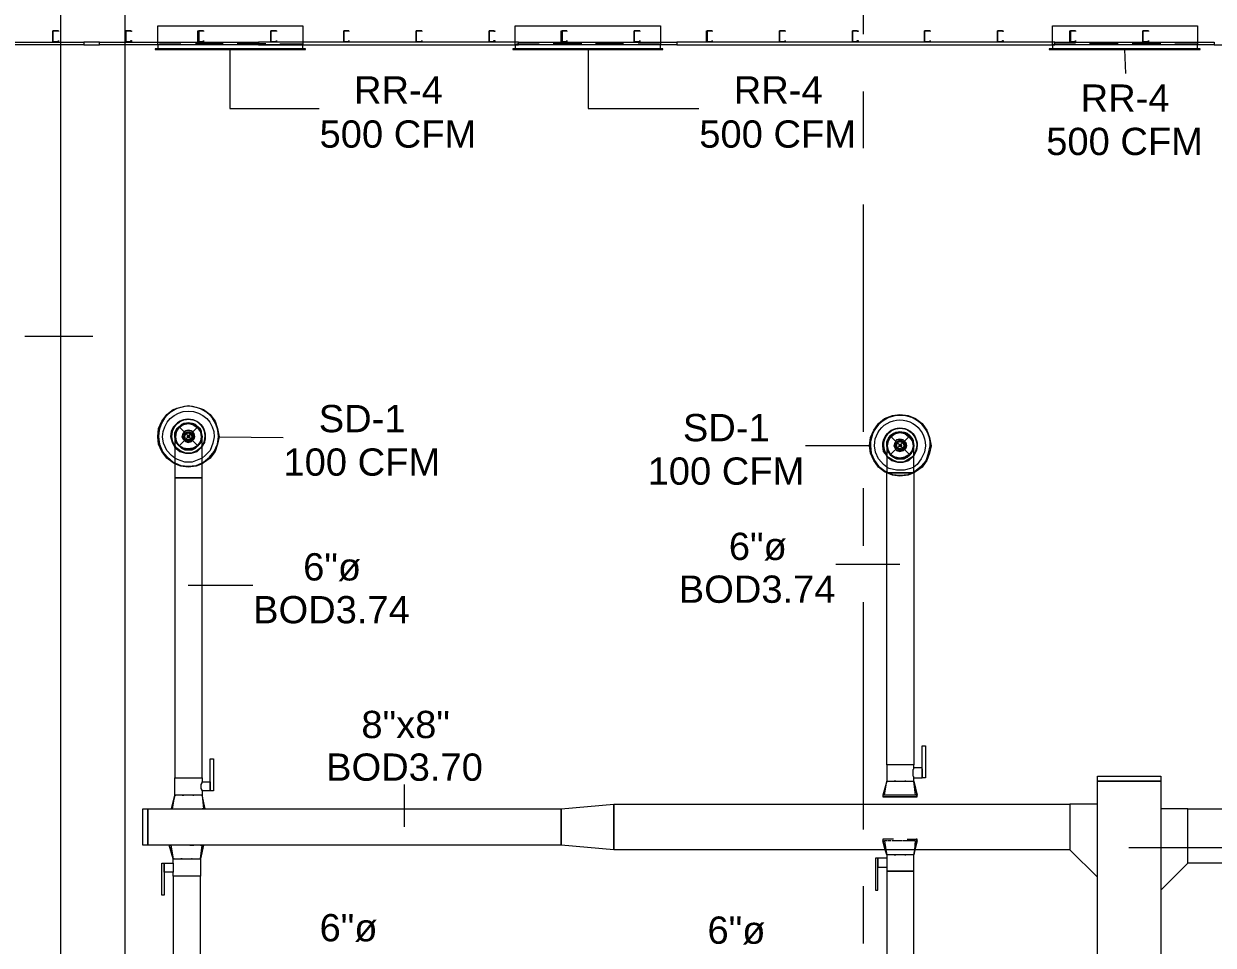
# Model space of a CAD drawing. Header units: metres. Extents: x 39 to 278, y -7 to 151.
# Drawn here: x 81.36 to 88.01, y 18.33 to 23.48 of the extents above; entities that cross this region are included whole.
import ezdxf

# ---------------------------------------------------------------- set-up
doc = ezdxf.new("R2010")
doc.units = ezdxf.units.M
doc.layers.add('HVAC - Ductos', color=5, linetype='Continuous', lineweight=50)
doc.layers.add('PDF_Geometry', color=7, linetype='Continuous', true_color=0xaaaaaa)
doc.layers.add('PDF_Solid Fills', color=7, linetype='Continuous', true_color=0xffffff)
doc.layers.add('PDF_Text', color=7, linetype='Continuous')
doc.styles.add('PDF Helvetica', font='')
doc.styles.get('PDF Helvetica').set_extended_font_data('Helvetica')

msp = doc.modelspace()

# ---------------------------------------------------------------- hatches: boundary and pattern name
at = {"layer": 'PDF_Solid Fills', "lineweight": 0, "transparency": 33554559}
h = msp.add_hatch(color=256, dxfattribs=at)
h.paths.add_polyline_path([(85.1779, 23.3786), (85.1825, 23.4382), (85.1779, 23.4382)])
h.paths.add_polyline_path([(85.2099, 23.3786), (85.1825, 23.3786), (85.2099, 23.374)])

# ---------------------------------------------------------------- linework, layer by layer
at = {"layer": 'HVAC - Ductos', "lineweight": 0}
for points in [[(81.9282, 23.7223), (81.9282, 17.6036), (81.5708, 17.6036), (81.5708, 23.7223)], [(87.0937, 23.3373), (87.0937, 23.3328), (87.9371, 23.3328), (87.9371, 23.3373)], [(86.1862, 19.336), (86.1862, 20.9677), (86.1725, 20.9723), (86.1404, 20.9998), (86.1129, 21.0365), (86.0945, 21.0778), (86.0899, 21.119), (86.0945, 21.1648), (86.1129, 21.2061), (86.1404, 21.2427), (86.1725, 21.2702), (86.2183, 21.2886), (86.2596, 21.2932), (86.3054, 21.2886), (86.3466, 21.2702), (86.3833, 21.2427), (86.4108, 21.2061), (86.4246, 21.1648), (86.4337, 21.119), (86.4246, 21.0778), (86.4108, 21.0365), (86.3833, 20.9998), (86.3466, 20.9723), (86.3375, 20.9677), (86.3375, 19.336), (86.3329, 19.336), (86.3283, 19.336), (86.3145, 19.336), (86.3008, 19.336), (86.2825, 19.336), (86.2596, 19.336), (86.2412, 19.336), (86.2229, 19.336), (86.2045, 19.336), (86.1953, 19.336)], [(82.3545, 21.1511), (82.3453, 21.1328), (82.3362, 21.119), (82.3178, 21.1052), (82.2995, 21.1007), (82.2812, 21.0961), (82.2628, 21.1007), (82.2445, 21.1052), (82.2308, 21.119), (82.217, 21.1328), (82.2124, 21.1511), (82.2078, 21.1694), (82.2124, 21.1878), (82.217, 21.2061), (82.2308, 21.2244), (82.2445, 21.2336), (82.2628, 21.2427), (82.2812, 21.2427), (82.2995, 21.2427), (82.3178, 21.2336), (82.3362, 21.2244), (82.3453, 21.2061), (82.3545, 21.1878), (82.3545, 21.1694)], [(82.3499, 21.1419), (82.3316, 21.119), (82.3087, 21.1052), (82.2812, 21.1007), (82.2537, 21.1052), (82.2308, 21.119), (82.217, 21.1419), (82.2124, 21.1694), (82.217, 21.197), (82.2308, 21.2198), (82.2537, 21.2382), (82.2812, 21.2427), (82.3087, 21.2382), (82.3316, 21.2198), (82.3499, 21.197), (82.3545, 21.1694)], [(82.2537, 21.1878), (82.2491, 21.1694), (82.2537, 21.1878), (82.2674, 21.2015), (82.2812, 21.2061), (82.2995, 21.2015), (82.3132, 21.1878), (82.3178, 21.1694), (82.3132, 21.1878), (82.2995, 21.2015), (82.2812, 21.2061), (82.2674, 21.2015)], [(82.185, 21.1694), (82.1941, 21.1373), (82.2078, 21.1144), (82.1941, 21.1373)], [(82.2078, 21.1924), (82.2078, 21.1878)], [(82.2078, 21.1878), (82.2078, 21.1694), (82.2078, 21.1648), (82.2078, 21.1694)], [(82.3132, 21.1557), (82.3178, 21.1694), (82.3132, 21.1557), (82.2995, 21.1419), (82.2812, 21.1373), (82.2674, 21.1419), (82.2537, 21.1557), (82.2491, 21.1694), (82.2537, 21.1557), (82.2674, 21.1419), (82.2812, 21.1373), (82.2995, 21.1419)], [(82.2628, 21.1878), (82.2582, 21.1694), (82.2628, 21.1878), (82.2766, 21.197), (82.2904, 21.197), (82.3041, 21.1878), (82.3087, 21.1694), (82.3041, 21.1878), (82.2904, 21.1924), (82.2766, 21.1924)], [(82.3041, 21.1557), (82.3087, 21.1694), (82.3041, 21.1557), (82.2904, 21.1465), (82.2766, 21.1465), (82.2628, 21.1557), (82.2582, 21.1694), (82.2628, 21.1557), (82.2766, 21.1465), (82.2904, 21.1465)], [(82.295, 21.1557), (82.2812, 21.1511), (82.2674, 21.1557), (82.2628, 21.1694), (82.2674, 21.1832), (82.2812, 21.1924), (82.295, 21.1832), (82.3041, 21.1694)], [(82.2812, 21.174), (82.2766, 21.1694), (82.2812, 21.1786), (82.2858, 21.1786), (82.2904, 21.1694), (82.2858, 21.174)], [(82.2858, 21.1648), (82.2904, 21.1694), (82.2858, 21.1648), (82.2812, 21.1648), (82.2766, 21.1694), (82.2812, 21.1648)], [(86.1862, 21.119), (86.1862, 21.1419), (86.1953, 21.1602), (86.2045, 21.174), (86.2229, 21.1878), (86.2412, 21.1924), (86.2596, 21.197), (86.2825, 21.1924), (86.3008, 21.1878), (86.3145, 21.174), (86.3283, 21.1602), (86.3329, 21.1419), (86.3375, 21.119), (86.3375, 21.1144), (86.3375, 21.119), (86.3329, 21.1419), (86.3283, 21.1602), (86.3145, 21.174), (86.3008, 21.1878), (86.2825, 21.1924), (86.2596, 21.197), (86.2412, 21.1924), (86.2229, 21.1878), (86.2045, 21.174), (86.1953, 21.1602), (86.1862, 21.1419), (86.1862, 21.119), (86.1862, 21.1144)], [(86.3329, 21.1007), (86.3237, 21.0824), (86.3145, 21.0686), (86.2962, 21.0594), (86.2779, 21.0502), (86.2596, 21.0457), (86.2412, 21.0502), (86.2229, 21.0594), (86.2091, 21.0686), (86.1953, 21.0824), (86.1908, 21.1007), (86.1862, 21.119), (86.1908, 21.1419), (86.1953, 21.1557), (86.2091, 21.174), (86.2229, 21.1832), (86.2412, 21.1924), (86.2596, 21.1924), (86.2779, 21.1924), (86.2962, 21.1832), (86.3145, 21.174), (86.3237, 21.1557), (86.3329, 21.1419), (86.3329, 21.119)], [(86.3283, 21.0915), (86.31, 21.0686), (86.2871, 21.0548), (86.2596, 21.0502), (86.2321, 21.0548), (86.2091, 21.0686), (86.1953, 21.0915), (86.1908, 21.119), (86.1953, 21.1465), (86.2091, 21.1694), (86.2321, 21.1878), (86.2596, 21.1924), (86.2871, 21.1878), (86.31, 21.1694), (86.3283, 21.1465), (86.3329, 21.119)], [(86.2321, 21.1373), (86.2275, 21.119), (86.2321, 21.1373), (86.2412, 21.1511), (86.2596, 21.1557), (86.2779, 21.1511), (86.2916, 21.1373), (86.2962, 21.119), (86.2916, 21.1373), (86.2779, 21.1511), (86.2596, 21.1557), (86.2412, 21.1511)], [(86.2412, 21.1373), (86.2366, 21.119), (86.2412, 21.1373), (86.2504, 21.1465), (86.2687, 21.1465), (86.2825, 21.1373), (86.2871, 21.119), (86.2825, 21.1373), (86.2687, 21.1465), (86.255, 21.1465)], [(86.2733, 21.1052), (86.2596, 21.1007), (86.2458, 21.1052), (86.2412, 21.119), (86.2458, 21.1373), (86.2596, 21.1419), (86.2733, 21.1373), (86.2825, 21.119)], [(82.2124, 21.1098), (82.2354, 21.0915), (82.2674, 21.0778), (82.2995, 21.0778), (82.3316, 21.0915), (82.3545, 21.1098), (82.3591, 21.119), (82.3545, 21.1098), (82.3316, 21.0915), (82.2995, 21.0778), (82.2674, 21.0778), (82.2354, 21.0915), (82.2124, 21.1098), (82.2078, 21.119)], [(82.3545, 21.1098), (82.3316, 21.0869), (82.2995, 21.0778), (82.2674, 21.0778), (82.2354, 21.0869), (82.2078, 21.1098), (82.2078, 21.1144), (82.2078, 21.1098), (82.2354, 21.0869), (82.2674, 21.0778), (82.2995, 21.0778), (82.3316, 21.0869), (82.3545, 21.1098), (82.3591, 21.1144)], [(86.1633, 21.119), (86.1679, 21.0869), (86.1862, 21.064), (86.1679, 21.0869)], [(86.2916, 21.1052), (86.2962, 21.119), (86.2916, 21.1052), (86.2779, 21.0915), (86.2596, 21.0869), (86.2412, 21.0915), (86.2321, 21.1052), (86.2275, 21.119), (86.2321, 21.1052), (86.2412, 21.0915), (86.2596, 21.0869), (86.2779, 21.0915)], [(86.2825, 21.1052), (86.2871, 21.119), (86.2825, 21.1052), (86.2687, 21.0961), (86.2504, 21.0961), (86.2412, 21.1052), (86.2366, 21.119), (86.2412, 21.1052), (86.255, 21.0961), (86.2687, 21.0961)], [(86.2641, 21.1236), (86.2596, 21.1236), (86.255, 21.119), (86.2596, 21.1282), (86.2641, 21.1282), (86.2687, 21.119), (86.2641, 21.1144), (86.2596, 21.1144), (86.255, 21.119), (86.2596, 21.1144), (86.2641, 21.1144), (86.2641, 21.119)], [(86.3375, 21.0686), (86.3329, 21.0594), (86.3054, 21.0411), (86.2779, 21.0274), (86.2458, 21.0274), (86.2137, 21.0411), (86.1862, 21.0594), (86.2137, 21.0365), (86.2458, 21.0274), (86.2779, 21.0274), (86.31, 21.0365), (86.3329, 21.0594), (86.3375, 21.064), (86.3329, 21.0594)], [(86.1862, 21.0594), (86.2137, 21.0411), (86.2458, 21.0274), (86.2779, 21.0274), (86.3054, 21.0411), (86.3329, 21.0594), (86.31, 21.0365), (86.2779, 21.0274), (86.2458, 21.0274), (86.2137, 21.0365), (86.1862, 21.0594), (86.1862, 21.064), (86.1862, 21.0594), (86.1862, 21.0686)], [(82.4232, 19.1894), (82.405, 19.1894), (82.405, 19.3682), (82.4232, 19.3682)], [(86.2366, 19.2444), (86.2321, 19.2444), (86.2275, 19.2444), (86.2321, 19.2444)], [(86.2916, 19.2444), (86.2871, 19.2444)], [(87.7171, 19.2444), (87.3641, 19.2444), (87.3641, 19.2719), (87.7171, 19.2719)], [(87.7171, 19.2444), (87.7171, 17.8098), (87.3641, 17.8098), (87.3641, 19.2444)], [(82.2582, 19.1665), (82.2537, 19.1665), (82.2491, 19.1665), (82.2537, 19.1665)], [(82.3132, 19.1665), (82.3087, 19.1665)], [(86.3558, 19.1573), (86.3512, 19.1573), (86.3466, 19.1573), (86.3329, 19.1573), (86.3145, 19.1573), (86.2962, 19.1573), (86.2733, 19.1573), (86.2504, 19.1573), (86.2275, 19.1573), (86.2045, 19.1573), (86.1908, 19.1573), (86.1771, 19.1573), (86.1679, 19.1573), (86.1633, 19.1573), (86.1679, 19.1573), (86.1771, 19.1573), (86.1908, 19.1573), (86.2045, 19.1573), (86.2275, 19.1573), (86.2504, 19.1573), (86.2733, 19.1573), (86.2962, 19.1573), (86.3145, 19.1573), (86.3329, 19.1573), (86.3466, 19.1573), (86.3512, 19.1573)], [(82.0291, 18.8869), (82.0291, 19.0886), (82.0566, 19.0886), (82.0566, 18.8869)], [(84.3666, 18.8869), (82.0566, 18.8869), (82.0566, 19.0886), (84.3666, 19.0886)], [(84.66, 18.8594), (84.3666, 18.8869), (84.3666, 19.0886), (84.66, 19.116)], [(87.2083, 19.116), (87.2083, 18.8594), (84.66, 18.8594), (84.66, 19.116), (87.2083, 19.116), (87.2083, 18.8594), (87.3641, 18.7082), (87.3641, 19.116)], [(87.8683, 18.786), (87.8683, 19.0886), (87.7171, 19.0886), (87.7171, 18.6348)], [(88.7346, 18.786), (87.8683, 18.786), (87.8683, 19.0886), (88.7346, 19.0886)], [(82.1804, 18.8869), (82.1758, 18.8869)], [(82.3682, 18.8869), (82.3499, 18.809), (82.3682, 18.8869), (82.3637, 18.8869)], [(86.3421, 18.8594), (86.3558, 18.9098)], [(86.2275, 18.8319), (86.2321, 18.8319), (86.2366, 18.8319), (86.2321, 18.8319)], [(86.2871, 18.8319), (86.2916, 18.8319)], [(86.3375, 18.8319), (86.3421, 18.8594)], [(82.2399, 18.809), (82.2445, 18.809), (82.2491, 18.809), (82.2445, 18.809)], [(82.2995, 18.809), (82.3041, 18.809)], [(86.3375, 18.7402), (86.3329, 18.7402), (86.3283, 18.7402), (86.3145, 18.7402), (86.3008, 18.7402), (86.2825, 18.7402), (86.2596, 18.7402), (86.2412, 18.7402), (86.2229, 18.7402), (86.2045, 18.7402), (86.1953, 18.7402), (86.1862, 18.7402), (86.1862, 17.9427), (86.1953, 17.9427), (86.2045, 17.9427), (86.2229, 17.9427), (86.2412, 17.9427), (86.2596, 17.9427), (86.2825, 17.9427), (86.3008, 17.9427), (86.3145, 17.9427), (86.3283, 17.9427), (86.3329, 17.9427), (86.3375, 17.9427)]]:
    msp.add_lwpolyline(points, close=True, dxfattribs=at)
for points in [[(82.9366, 23.3373), (82.9228, 23.3373), (82.9228, 23.3603), (82.1116, 23.3603), (82.1116, 23.4657), (82.9228, 23.4657), (82.9228, 23.3603), (82.1116, 23.3603), (82.1116, 23.3373), (82.0978, 23.3373), (82.0978, 23.3328), (82.9366, 23.3328), (82.9366, 23.3373), (82.0978, 23.3373)], [(84.935, 23.3373), (84.9212, 23.3373), (84.9212, 23.3603), (84.11, 23.3603), (84.11, 23.4657), (84.9212, 23.4657), (84.9212, 23.3603), (84.11, 23.3603), (84.11, 23.3373), (84.0962, 23.3373), (84.0962, 23.3328), (84.935, 23.3328), (84.935, 23.3373), (84.0962, 23.3373)], [(87.9371, 23.3373), (87.9233, 23.3373), (87.9233, 23.3603), (87.1121, 23.3603), (87.1121, 23.4657), (87.9233, 23.4657), (87.9233, 23.3603), (87.1121, 23.3603), (87.1121, 23.3373), (87.0983, 23.3373)], [(82.2399, 23.3603), (82.1208, 23.3603), (82.1208, 23.3649), (82.2399, 23.3649)], [(82.1208, 23.3328), (82.9137, 23.3328)], [(82.4782, 23.3649), (82.3224, 23.3649)], [(82.4782, 23.3603), (82.3224, 23.3603)], [(82.5149, 23.3328), (82.5149, 23.0028), (83.0145, 23.0028)], [(82.7166, 23.3649), (82.5562, 23.3649)], [(82.7166, 23.3603), (82.5562, 23.3603)], [(82.7945, 23.3649), (82.9183, 23.3649), (82.9183, 23.3603), (82.7945, 23.3603)], [(84.2429, 23.3603), (84.1191, 23.3603), (84.1191, 23.3649), (84.2429, 23.3649)], [(84.1191, 23.3328), (84.912, 23.3328)], [(84.4812, 23.3649), (84.3208, 23.3649)], [(84.4812, 23.3603), (84.3208, 23.3603)], [(84.5179, 23.3328), (84.5179, 23.0028), (85.1366, 23.0028)], [(84.7149, 23.3649), (84.5591, 23.3649)], [(84.7149, 23.3603), (84.5591, 23.3603)], [(84.7975, 23.3649), (84.9166, 23.3649), (84.9166, 23.3603), (84.7975, 23.3603)], [(87.2404, 23.3603), (87.1212, 23.3603), (87.1212, 23.3649), (87.2404, 23.3649)], [(87.1212, 23.3328), (87.9141, 23.3328)], [(87.4787, 23.3649), (87.3183, 23.3649)], [(87.4787, 23.3603), (87.3183, 23.3603)], [(87.5154, 23.3328), (87.52, 23.1999)], [(87.7171, 23.3649), (87.5567, 23.3649)], [(87.7171, 23.3603), (87.5567, 23.3603)], [(87.795, 23.3649), (87.9187, 23.3649), (87.9187, 23.3603), (87.795, 23.3603)], [(81.7495, 21.7286), (81.3691, 21.7286)], [(82.2078, 21.0182), (82.1987, 21.0228), (82.162, 21.0502), (82.1345, 21.0869), (82.1162, 21.1282), (82.1116, 21.1694), (82.1162, 21.2152), (82.1345, 21.2565), (82.162, 21.2932), (82.1987, 21.3207), (82.2399, 21.3344), (82.2812, 21.3436), (82.327, 21.3344), (82.3682, 21.3207), (82.405, 21.2932), (82.4324, 21.2565), (82.4462, 21.2152), (82.4554, 21.1694), (82.4462, 21.1282), (82.4324, 21.0869), (82.405, 21.0502), (82.3682, 21.0228), (82.3591, 21.0182)], [(82.3774, 19.0886), (82.3591, 19.1665), (82.3545, 19.1665), (82.3499, 19.1665), (82.3362, 19.1665), (82.3224, 19.1665), (82.3041, 19.1665), (82.2812, 19.1665), (82.2628, 19.1665), (82.2445, 19.1665), (82.2308, 19.1665), (82.217, 19.1665), (82.2124, 19.1665), (82.2078, 19.1665), (82.2078, 19.2628), (82.217, 19.2628), (82.2308, 19.2628), (82.2445, 19.2628), (82.2628, 19.2628), (82.2812, 19.2628), (82.3041, 19.2628), (82.3224, 19.2628), (82.3362, 19.2628), (82.3499, 19.2628), (82.3545, 19.2628), (82.3591, 19.2628), (82.3591, 20.9402), (82.3591, 20.9952), (82.3591, 21.0457), (82.3591, 21.0915), (82.3591, 21.1282), (82.3591, 21.1557), (82.3591, 21.1694), (82.3591, 21.1648), (82.3591, 21.1694), (82.3545, 21.1924), (82.3499, 21.2107), (82.3362, 21.2244), (82.3224, 21.2382), (82.3041, 21.2427), (82.2812, 21.2473), (82.2628, 21.2427), (82.2445, 21.2382), (82.2354, 21.229), (82.2308, 21.2244), (82.217, 21.2107), (82.2078, 21.1924), (82.217, 21.2107), (82.2308, 21.2244), (82.2354, 21.229), (82.2445, 21.2382), (82.2628, 21.2427), (82.2812, 21.2473), (82.3041, 21.2427), (82.3224, 21.2382), (82.3362, 21.2244), (82.3499, 21.2107), (82.3545, 21.1924), (82.3591, 21.1694)], [(82.217, 21.2015), (82.2308, 21.2244), (82.2537, 21.2382)], [(82.2354, 21.229), (82.2354, 21.229)], [(82.2354, 21.229), (82.2354, 21.229)], [(82.2491, 21.2382), (82.2537, 21.2427), (82.2582, 21.2427)], [(82.2582, 21.2382), (82.2812, 21.2427), (82.3087, 21.2382)], [(82.3087, 21.2427), (82.3132, 21.2427), (82.3132, 21.2382)], [(82.3132, 21.2382), (82.3362, 21.2244), (82.3499, 21.2015)], [(82.2124, 21.1373), (82.2124, 21.1419), (82.2124, 21.1465), (82.2078, 21.1694), (82.2124, 21.197)], [(82.2078, 21.1694), (82.2078, 21.1648), (82.2078, 21.1465), (82.2078, 21.1144), (82.2078, 21.0778), (82.2078, 21.0274), (82.2078, 20.9769), (82.2078, 20.9402), (82.217, 20.9402), (82.2308, 20.9402), (82.2445, 20.9402), (82.2628, 20.9402), (82.2812, 20.9402), (82.3041, 20.9402), (82.3224, 20.9402), (82.3362, 20.9402), (82.3499, 20.9402), (82.3545, 20.9402), (82.3591, 20.9402), (82.3545, 20.9402), (82.3499, 20.9402), (82.3362, 20.9402), (82.3224, 20.9402), (82.3041, 20.9402), (82.2812, 20.9402), (82.2628, 20.9402), (82.2445, 20.9402), (82.2308, 20.9402), (82.217, 20.9402), (82.2078, 20.9402), (82.2078, 19.2628), (82.217, 19.2628), (82.2308, 19.2628), (82.2445, 19.2628), (82.2628, 19.2628), (82.2812, 19.2628), (82.3041, 19.2628), (82.3224, 19.2628), (82.3362, 19.2628), (82.3499, 19.2628), (82.3545, 19.2628), (82.3591, 19.2628), (82.3591, 19.2398), (82.405, 19.2398), (82.405, 19.2352), (82.405, 19.2306), (82.405, 19.226), (82.405, 19.2215), (82.405, 19.2123), (82.405, 19.2078), (82.405, 19.2032), (82.405, 19.194), (82.405, 19.1894), (82.3591, 19.1894), (82.3591, 19.1665), (82.3682, 19.0886), (82.3591, 19.0886)], [(82.2078, 21.1648), (82.2078, 21.1511), (82.217, 21.1328), (82.2308, 21.119), (82.2445, 21.1052), (82.2628, 21.0961), (82.2812, 21.0961), (82.3041, 21.0961), (82.3224, 21.1052), (82.3362, 21.119), (82.3499, 21.1328), (82.3545, 21.1511), (82.3591, 21.1648)], [(82.2124, 21.197), (82.2124, 21.2015)], [(82.2537, 21.1052), (82.2308, 21.119), (82.217, 21.1419)], [(82.3499, 21.1419), (82.3362, 21.119), (82.3132, 21.1052)], [(82.3499, 21.2015), (82.3545, 21.2015), (82.3545, 21.197)], [(82.3499, 21.197), (82.3545, 21.1694), (82.3499, 21.1465)], [(82.3545, 21.1465), (82.3545, 21.1419), (82.3499, 21.1373)], [(82.4554, 21.1694), (82.8128, 21.1648)], [(86.1908, 21.0869), (86.1908, 21.0915), (86.1908, 21.0961), (86.1862, 21.119), (86.1908, 21.1465)], [(86.1908, 21.1465), (86.1908, 21.1511)], [(86.1953, 21.1511), (86.2091, 21.174), (86.2275, 21.1878)], [(86.2275, 21.1878), (86.2321, 21.1924), (86.2366, 21.1924)], [(86.2366, 21.1878), (86.2596, 21.1924), (86.2871, 21.1878)], [(86.2871, 21.1924), (86.2916, 21.1924), (86.2916, 21.1878)], [(86.2916, 21.1878), (86.3145, 21.174), (86.3283, 21.1511)], [(86.3283, 21.1511), (86.3329, 21.1511), (86.3329, 21.1465)], [(86.3283, 21.1465), (86.3329, 21.119), (86.3283, 21.0961)], [(82.3132, 21.1007), (82.3087, 21.1007), (82.2812, 21.0961), (82.2582, 21.1007), (82.2537, 21.1007), (82.2491, 21.1007)], [(82.3132, 21.1007), (82.3132, 21.1007)], [(86.0899, 21.119), (85.7325, 21.119)], [(86.1862, 21.119), (86.1862, 21.1144), (86.1862, 21.0961), (86.1862, 21.0686), (86.1862, 21.032), (86.1862, 20.9861), (86.1862, 20.9677), (86.1953, 20.9677), (86.2045, 20.9677), (86.2229, 20.9677), (86.2412, 20.9677), (86.2596, 20.9677), (86.2825, 20.9677), (86.3008, 20.9677), (86.3145, 20.9677), (86.3283, 20.9677), (86.3329, 20.9677), (86.3375, 20.9677), (86.3375, 21.0136), (86.3375, 21.0502), (86.3375, 21.0869), (86.3375, 21.1098), (86.3375, 21.119)], [(86.1862, 21.1144), (86.1862, 21.1007), (86.1953, 21.0824), (86.2045, 21.0686), (86.2229, 21.0548), (86.2412, 21.0457), (86.2596, 21.0457), (86.2825, 21.0457), (86.3008, 21.0548), (86.3145, 21.0686), (86.3283, 21.0824), (86.3329, 21.1007), (86.3375, 21.1144)], [(86.2275, 21.0548), (86.2091, 21.0686), (86.1953, 21.0915)], [(86.3283, 21.0915), (86.3145, 21.0686), (86.2916, 21.0548)], [(86.3329, 21.0961), (86.3329, 21.0915), (86.3283, 21.0869)], [(86.3375, 21.119), (86.3375, 21.119)], [(82.3591, 21.0502), (82.3408, 21.0411), (82.3041, 21.0274), (82.2628, 21.0274), (82.2216, 21.0411), (82.2078, 21.0502)], [(82.2078, 21.0228), (82.2399, 21.009), (82.2812, 21.0044), (82.327, 21.009), (82.3591, 21.0228)], [(82.3591, 21.0182), (82.327, 21.0044), (82.2812, 20.9998), (82.2399, 21.0044), (82.2078, 21.0182)], [(86.2916, 21.0502), (86.2871, 21.0502), (86.2596, 21.0457), (86.2366, 21.0502), (86.2321, 21.0502), (86.2275, 21.0502)], [(86.2916, 21.0502), (86.2916, 21.0502)], [(86.3375, 20.9998), (86.3191, 20.9907), (86.2825, 20.9815), (86.2412, 20.9815), (86.1999, 20.9907), (86.1862, 20.9998)], [(86.1862, 20.9723), (86.2183, 20.9586), (86.2596, 20.954), (86.3054, 20.9586), (86.3375, 20.9723)], [(86.3375, 20.9677), (86.3054, 20.954), (86.2596, 20.9494), (86.2183, 20.954), (86.1862, 20.9677)], [(86.3375, 20.9677), (86.3329, 20.9677), (86.3283, 20.9677), (86.3145, 20.9677), (86.3008, 20.9677), (86.2825, 20.9677), (86.2596, 20.9677), (86.2412, 20.9677), (86.2229, 20.9677), (86.2045, 20.9677), (86.1953, 20.9677), (86.1862, 20.9677)], [(86.2596, 20.4544), (85.9021, 20.4544)], [(82.2812, 20.3398), (82.6432, 20.3398)], [(86.1862, 19.2444), (86.1908, 19.2444), (86.1953, 19.2444), (86.2045, 19.2444), (86.2229, 19.2444), (86.2412, 19.2444), (86.2596, 19.2444), (86.2825, 19.2444), (86.3008, 19.2444), (86.3145, 19.2444), (86.3283, 19.2444), (86.3329, 19.2444), (86.3375, 19.2444), (86.3375, 19.2628), (86.3833, 19.2628), (86.3833, 19.4415), (86.4016, 19.4415), (86.4016, 19.2628), (86.3833, 19.2628)], [(86.3833, 19.3177), (86.3375, 19.3177), (86.3375, 19.336), (86.3329, 19.336), (86.3283, 19.336), (86.3145, 19.336), (86.3008, 19.336), (86.2825, 19.336), (86.2596, 19.336), (86.2412, 19.336), (86.2229, 19.336), (86.2045, 19.336), (86.1953, 19.336), (86.1862, 19.336), (86.1862, 19.2444), (86.1908, 19.2444), (86.1862, 19.2444), (86.1633, 19.1665)], [(86.3375, 19.2628), (86.3375, 19.2673), (86.3329, 19.2719), (86.3329, 19.2765), (86.3329, 19.2856), (86.3329, 19.2948), (86.3329, 19.304), (86.3329, 19.3086), (86.3375, 19.3132), (86.3375, 19.3177)], [(86.3833, 19.3132), (86.3833, 19.3086), (86.3833, 19.304), (86.3833, 19.2948), (86.3833, 19.2902), (86.3833, 19.2856), (86.3833, 19.2765), (86.3833, 19.2719), (86.3833, 19.2673)], [(82.3591, 19.1894), (82.3591, 19.194), (82.3545, 19.2032), (82.3545, 19.2078), (82.3545, 19.2169), (82.3545, 19.226), (82.3591, 19.2352), (82.3591, 19.2398)], [(83.4912, 18.9878), (83.4912, 19.226)], [(86.1725, 19.1665), (86.1862, 19.2444), (86.1633, 19.1665), (86.1633, 19.1573)], [(86.3558, 19.1665), (86.3375, 19.2444), (86.3558, 19.1665)], [(86.3466, 19.1665), (86.3375, 19.2444)], [(82.1895, 19.0886), (82.2078, 19.1665), (82.1895, 19.0886)], [(82.1941, 19.0886), (82.2078, 19.1665), (82.2124, 19.1665), (82.2078, 19.1665)], [(82.3728, 19.0886), (82.3774, 19.0886), (82.3591, 19.1665)], [(86.3558, 19.1573), (86.3558, 19.1665), (86.3512, 19.1665), (86.3558, 19.1665), (86.3512, 19.1665), (86.3466, 19.1665), (86.3329, 19.1665), (86.3145, 19.1665), (86.2962, 19.1665), (86.2733, 19.1665), (86.2504, 19.1665), (86.2275, 19.1665), (86.2045, 19.1665), (86.1908, 19.1665), (86.1771, 19.1665), (86.1679, 19.1665), (86.1633, 19.1665), (86.1679, 19.1665)], [(86.1679, 19.1665), (86.1633, 19.1665), (86.1679, 19.1665)], [(86.1816, 19.1665), (86.1771, 19.1665)], [(86.2183, 19.1665), (86.2137, 19.1665)], [(86.2458, 19.1665), (86.2412, 19.1665)], [(86.2825, 19.1665), (86.2779, 19.1665)], [(86.31, 19.1665), (86.3054, 19.1665)], [(86.3512, 19.1665), (86.3558, 19.1665)], [(82.1895, 19.0886), (82.1941, 19.0886), (82.1987, 19.0886), (82.2078, 19.0886)], [(82.1895, 19.0886), (82.1895, 19.0886)], [(82.2124, 19.0886), (82.2308, 19.0886)], [(82.2354, 19.0886), (82.2399, 19.0886), (82.2491, 19.0886), (82.2628, 19.0886), (82.2674, 19.0886), (82.272, 19.0886), (82.295, 19.0886), (82.2995, 19.0886), (82.3041, 19.0886), (82.3178, 19.0886), (82.327, 19.0886), (82.3316, 19.0886), (82.3362, 19.0886), (82.3545, 19.0886)], [(82.3774, 19.0886), (82.3774, 19.0886)], [(82.1758, 18.8869), (82.1987, 18.809), (82.1758, 18.8869)], [(82.1987, 18.8869), (82.1895, 18.8869), (82.185, 18.8869), (82.1987, 18.809), (82.2032, 18.809), (82.1987, 18.809)], [(82.2216, 18.8869), (82.217, 18.8869), (82.2032, 18.8869)], [(82.2858, 18.8869), (82.2628, 18.8869), (82.2582, 18.8869), (82.2537, 18.8869), (82.2399, 18.8869), (82.2308, 18.8869), (82.2262, 18.8869)], [(82.2904, 18.8869), (82.3132, 18.8869)], [(82.3499, 18.809), (82.3591, 18.8869), (82.3453, 18.8869), (82.327, 18.8869), (82.3224, 18.8869), (82.3178, 18.8869), (82.3087, 18.8869), (82.295, 18.8869)], [(82.3499, 18.8869), (82.3545, 18.8869)], [(86.2229, 18.919), (86.2045, 18.919), (86.1908, 18.919), (86.1771, 18.919), (86.1679, 18.919), (86.1633, 18.919), (86.1633, 18.9098), (86.1679, 18.9098), (86.1725, 18.9098), (86.1816, 18.8594)], [(86.1679, 18.919), (86.1633, 18.919)], [(86.1633, 18.9098), (86.1771, 18.8594), (86.1633, 18.9098)], [(86.1633, 18.9098), (86.1679, 18.9098)], [(86.1862, 18.9098), (86.1771, 18.9098), (86.1725, 18.9098)], [(86.2091, 18.9098), (86.2045, 18.9098), (86.1908, 18.9098)], [(86.2733, 18.9098), (86.2504, 18.9098), (86.2458, 18.9098), (86.2412, 18.9098), (86.2275, 18.9098), (86.2183, 18.9098), (86.2137, 18.9098)], [(86.2733, 18.9098), (86.2733, 18.9098)], [(86.3421, 18.8594), (86.3466, 18.9098), (86.3329, 18.9098), (86.3145, 18.9098), (86.31, 18.9098), (86.3054, 18.9098), (86.2962, 18.9098), (86.2825, 18.9098), (86.2779, 18.9098)], [(86.3008, 18.919), (86.3145, 18.919), (86.3329, 18.919), (86.3466, 18.919), (86.3512, 18.919), (86.3558, 18.919), (86.3512, 18.919)], [(86.3466, 18.9098), (86.3466, 18.9098)], [(86.3558, 18.9098), (86.3512, 18.9098), (86.3558, 18.9098), (86.3558, 18.919)], [(86.3512, 18.9098), (86.3512, 18.9098)], [(86.1816, 18.8594), (86.1862, 18.8319), (86.1862, 18.8136), (86.1358, 18.8136), (86.1221, 18.8136), (86.1221, 18.6348), (86.1358, 18.6348), (86.1358, 18.8136), (86.1358, 18.809), (86.1358, 18.8044), (86.1358, 18.7998), (86.1358, 18.7952), (86.1358, 18.786), (86.1358, 18.7814), (86.1358, 18.7723), (86.1358, 18.7677), (86.1358, 18.7632), (86.1862, 18.7632), (86.1862, 18.7402), (86.1953, 18.7402), (86.2045, 18.7402), (86.2229, 18.7402), (86.2412, 18.7402), (86.2596, 18.7402), (86.2825, 18.7402), (86.3008, 18.7402), (86.3145, 18.7402), (86.3283, 18.7402), (86.3329, 18.7402), (86.3375, 18.7402), (86.3375, 18.8319), (86.3329, 18.8319), (86.3283, 18.8319), (86.3145, 18.8319), (86.3008, 18.8319), (86.2825, 18.8319), (86.2596, 18.8319), (86.2412, 18.8319), (86.2229, 18.8319), (86.2045, 18.8319), (86.1953, 18.8319), (86.1908, 18.8319), (86.1862, 18.8319), (86.1908, 18.8319), (86.1862, 18.8319)], [(86.1771, 18.8594), (86.1862, 18.8319), (86.1771, 18.8594)], [(86.1862, 18.8136), (86.1862, 18.809), (86.1862, 18.8044), (86.1862, 18.7998), (86.1862, 18.7906), (86.1862, 18.7814), (86.1862, 18.7723), (86.1862, 18.7677), (86.1862, 18.7632)], [(86.3375, 18.8319), (86.3421, 18.8594)], [(87.5383, 18.8732), (88.7346, 18.8732), (88.7346, 18.6944)], [(82.3499, 17.9152), (82.3499, 18.7127), (82.3453, 18.7127), (82.3408, 18.7127), (82.327, 18.7127), (82.3087, 18.7127), (82.2904, 18.7127), (82.272, 18.7127), (82.2537, 18.7127), (82.2354, 18.7127), (82.217, 18.7127), (82.2078, 18.7127), (82.1987, 18.7127), (82.1987, 18.7356), (82.1482, 18.7356), (82.1482, 18.7402), (82.1482, 18.7448), (82.1482, 18.7494), (82.1482, 18.754), (82.1482, 18.7632), (82.1482, 18.7677), (82.1482, 18.7723), (82.1482, 18.7814), (82.1482, 18.786), (82.1482, 18.6073), (82.1345, 18.6073), (82.1345, 18.786), (82.1482, 18.786), (82.1987, 18.786), (82.1987, 18.809), (82.2032, 18.809), (82.2078, 18.809), (82.217, 18.809), (82.2354, 18.809), (82.2537, 18.809), (82.272, 18.809), (82.2904, 18.809), (82.3087, 18.809), (82.327, 18.809), (82.3408, 18.809), (82.3453, 18.809), (82.3499, 18.809), (82.3499, 18.7127), (82.3453, 18.7127), (82.3408, 18.7127), (82.327, 18.7127), (82.3087, 18.7127), (82.2904, 18.7127), (82.272, 18.7127), (82.2537, 18.7127), (82.2354, 18.7127), (82.217, 18.7127), (82.2078, 18.7127), (82.1987, 18.7127), (82.1987, 17.9152)], [(82.1987, 18.786), (82.1987, 18.7814), (82.1987, 18.7723), (82.1987, 18.7677), (82.1987, 18.7586), (82.1987, 18.7494), (82.1987, 18.7402), (82.1987, 18.7356)]]:
    msp.add_lwpolyline(points, dxfattribs=at)
for points in [[(82.3591, 21.0228), (82.3682, 21.0274), (82.4004, 21.0548), (82.4278, 21.0869), (82.4462, 21.1282), (82.4508, 21.1694, 1.013803), (82.1162, 21.1694), (82.1208, 21.1282), (82.1391, 21.0869), (82.1666, 21.0548), (82.1987, 21.0274), (82.2078, 21.0228)], [(82.2078, 21.0502), (82.1895, 21.064), (82.162, 21.0915), (82.1437, 21.1328), (82.1391, 21.1694, -0.994179), (82.4278, 21.1694), (82.4187, 21.1328), (82.405, 21.0915), (82.3774, 21.064), (82.3591, 21.0502)], [(86.3375, 20.9723), (86.3421, 20.9769), (86.3787, 21.0044), (86.4062, 21.0365), (86.42, 21.0778), (86.4292, 21.119, 1.013601), (86.0945, 21.119), (86.0991, 21.0778), (86.1175, 21.0365), (86.1404, 21.0044), (86.1771, 20.9769), (86.1862, 20.9723)], [(86.1862, 20.9998), (86.1679, 21.0136), (86.1404, 21.0457), (86.1221, 21.0824), (86.1175, 21.119, -1.012862), (86.4016, 21.119), (86.3971, 21.0824), (86.3787, 21.0457), (86.3558, 21.0136), (86.3375, 20.9998)]]:
    msp.add_lwpolyline(points, format="xyb", dxfattribs=at)
for points in [[(82.3774, 21.1694, 1.010266), (82.185, 21.1694, -1.39009), (82.3591, 21.1144), (82.3728, 21.1373), (82.3774, 21.1694), (82.3728, 21.1373), (82.3591, 21.119, 1.403774), (82.1895, 21.1694), (82.1941, 21.1373), (82.2078, 21.119, -1.403664)], [(86.3558, 21.119, 1.009901), (86.1633, 21.119, -1.389573), (86.3375, 21.064), (86.3512, 21.0869), (86.3558, 21.119), (86.3466, 21.0869), (86.3375, 21.0686, 1.403667), (86.1679, 21.119), (86.1725, 21.0869), (86.1862, 21.0686, -1.403689)]]:
    msp.add_lwpolyline(points, format="xyb", close=True, dxfattribs=at)
at = {"layer": 'PDF_Geometry', "lineweight": 0}
for points in [[(86.0533, 24.6895), (86.0533, 23.4199)], [(81.557, 23.4336), (81.557, 23.4336)], [(81.9328, 23.4382), (81.9328, 23.4382)], [(81.9328, 23.4382), (81.9328, 23.4382)], [(82.3408, 23.4382), (82.3408, 23.4382)], [(82.3682, 23.4336), (82.3682, 23.4336)], [(82.7441, 23.4382), (82.7441, 23.4382)], [(82.7441, 23.4382), (82.7441, 23.4382)], [(82.7762, 23.4336), (82.7762, 23.4336)], [(83.152, 23.4382), (83.152, 23.4382)], [(83.152, 23.4382), (83.152, 23.4382)], [(83.1795, 23.4336), (83.1795, 23.4336)], [(83.5874, 23.4336), (83.5874, 23.4336)], [(83.9633, 23.4382), (83.9633, 23.4382)], [(83.9633, 23.4382), (83.9633, 23.4382)], [(84.3712, 23.4382), (84.3712, 23.4382)], [(84.3987, 23.4336), (84.3987, 23.4336)], [(84.7746, 23.4382), (84.7746, 23.4382)], [(84.7746, 23.4382), (84.7746, 23.4382)], [(84.8066, 23.4336), (84.8066, 23.4336)], [(85.1825, 23.4382), (85.1825, 23.4382)], [(85.21, 23.4336), (85.21, 23.4336)], [(85.5858, 23.4382), (85.5858, 23.4382)], [(85.5858, 23.4382), (85.5858, 23.4382)], [(85.6179, 23.4336), (85.6179, 23.4336)], [(85.9937, 23.4382), (85.9937, 23.4382)], [(85.9937, 23.4382), (85.9937, 23.4382)], [(86.4292, 23.4336), (86.4292, 23.4336)], [(86.805, 23.4382), (86.805, 23.4382)], [(86.805, 23.4382), (86.805, 23.4382)], [(87.2129, 23.4382), (87.2129, 23.4382)], [(87.2404, 23.4336), (87.2404, 23.4336)], [(87.6162, 23.4382), (87.6162, 23.4382)], [(87.6162, 23.4382), (87.6162, 23.4382)], [(87.6483, 23.4336), (87.6483, 23.4336)], [(79.0132, 23.3603), (81.2682, 23.3603), (81.2682, 23.374), (81.6991, 23.374), (81.6991, 23.3603), (81.7862, 23.3603)], [(81.6991, 23.3603), (81.2682, 23.3603)], [(81.557, 23.3832), (81.557, 23.3832)], [(82.6754, 23.3603), (81.7862, 23.3603), (81.7862, 23.374), (82.6754, 23.374), (82.6754, 23.3603), (84.1283, 23.3603)], [(81.9328, 23.3786), (81.9328, 23.3786)], [(82.3408, 23.3786), (82.3408, 23.3786)], [(82.3682, 23.3832), (82.3682, 23.3832)], [(82.7441, 23.3786), (82.7441, 23.3786)], [(82.7762, 23.3832), (82.7762, 23.3832)], [(83.152, 23.3786), (83.152, 23.3786)], [(83.1795, 23.3832), (83.1795, 23.3832)], [(83.5874, 23.3832), (83.5874, 23.3832)], [(83.9633, 23.3786), (83.9633, 23.3786)], [(85.0129, 23.3603), (84.1283, 23.3603), (84.1283, 23.374), (85.0129, 23.374), (85.0129, 23.3603), (87.1258, 23.3603)], [(84.3712, 23.3786), (84.3712, 23.3786)], [(84.3987, 23.3832), (84.3987, 23.3832)], [(84.7746, 23.3786), (84.7746, 23.3786)], [(84.8066, 23.3832), (84.8066, 23.3832)], [(85.1825, 23.3786), (85.1825, 23.3786)], [(85.21, 23.3832), (85.21, 23.3832)], [(85.5858, 23.3786), (85.5858, 23.3786)], [(85.6179, 23.3832), (85.6179, 23.3832)], [(85.9937, 23.3786), (85.9937, 23.3786)], [(86.4292, 23.3832), (86.4292, 23.3832)], [(86.805, 23.3786), (86.805, 23.3786)], [(88.015, 23.3603), (87.1258, 23.3603), (87.1258, 23.374), (88.015, 23.374), (88.015, 23.3603), (90.1279, 23.3603)], [(87.2129, 23.3786), (87.2129, 23.3786)], [(87.2404, 23.3832), (87.2404, 23.3832)], [(87.6162, 23.3786), (87.6162, 23.3786)], [(87.6483, 23.3832), (87.6483, 23.3832)], [(86.0533, 23.099), (86.0533, 22.7828)], [(86.0533, 22.4665), (86.0533, 21.197)], [(86.0533, 20.8807), (86.0533, 20.5598)], [(86.0533, 20.2436), (86.0533, 18.974)], [(86.0533, 18.6577), (86.0533, 18.3369)]]:
    msp.add_lwpolyline(points, dxfattribs=at)
for points in [[(81.5295, 23.374), (81.5249, 23.374), (81.5249, 23.3786), (81.5249, 23.4382), (81.5295, 23.4382), (81.557, 23.4382), (81.557, 23.4336), (81.557, 23.4382), (81.5295, 23.4382), (81.5249, 23.4382), (81.5249, 23.3786), (81.5295, 23.3786), (81.557, 23.3786), (81.557, 23.3832), (81.557, 23.374)], [(81.9328, 23.374), (81.9328, 23.3786), (81.9328, 23.4382), (81.9649, 23.4382), (81.9649, 23.4336), (81.9604, 23.4336), (81.9604, 23.4382), (81.9328, 23.4382), (81.9328, 23.3786), (81.9604, 23.3786), (81.9604, 23.3832), (81.9649, 23.3832), (81.9649, 23.374)], [(82.3408, 23.374), (82.3362, 23.3786), (82.3362, 23.4382), (82.3408, 23.4382), (82.3682, 23.4382), (82.3682, 23.4336), (82.3682, 23.4382), (82.3408, 23.4382), (82.3408, 23.3786), (82.3682, 23.3786), (82.3682, 23.3832), (82.3682, 23.374)], [(82.7441, 23.374), (82.7441, 23.3786), (82.7441, 23.4382), (82.7762, 23.4382), (82.7762, 23.4336), (82.7762, 23.4382), (82.7441, 23.4382), (82.7441, 23.3786), (82.7762, 23.3786), (82.7762, 23.3832), (82.7762, 23.374)], [(83.152, 23.374), (83.152, 23.3786), (83.152, 23.4382), (83.1795, 23.4382), (83.1795, 23.4336), (83.1795, 23.4382), (83.152, 23.4382), (83.152, 23.3786), (83.1795, 23.3786), (83.1795, 23.3832), (83.1795, 23.374)], [(83.56, 23.374), (83.5554, 23.374), (83.5554, 23.3786), (83.5554, 23.4382), (83.56, 23.4382), (83.5874, 23.4382), (83.5874, 23.4336), (83.5874, 23.4382), (83.56, 23.4382), (83.5554, 23.4382), (83.5554, 23.3786), (83.56, 23.3786), (83.5874, 23.3786), (83.5874, 23.3832), (83.5874, 23.374)], [(83.9633, 23.374), (83.9633, 23.3786), (83.9633, 23.4382), (83.9953, 23.4382), (83.9953, 23.4336), (83.9908, 23.4336), (83.9908, 23.4382), (83.9633, 23.4382), (83.9633, 23.3786), (83.9908, 23.3786), (83.9908, 23.3832), (83.9953, 23.3832), (83.9953, 23.374)], [(84.3712, 23.374), (84.3666, 23.3786), (84.3666, 23.4382), (84.3712, 23.4382), (84.3987, 23.4382), (84.3987, 23.4336), (84.3987, 23.4382), (84.3712, 23.4382), (84.3712, 23.3786), (84.3987, 23.3786), (84.3987, 23.3832), (84.3987, 23.374)], [(84.7746, 23.374), (84.7746, 23.3786), (84.7746, 23.4382), (84.8066, 23.4382), (84.8066, 23.4336), (84.8066, 23.4382), (84.7746, 23.4382), (84.7746, 23.3786), (84.8066, 23.3786), (84.8066, 23.3832), (84.8066, 23.374)], [(85.1825, 23.374), (85.1779, 23.3786), (85.1779, 23.4382), (85.1825, 23.4382), (85.21, 23.4382), (85.21, 23.4336), (85.21, 23.4382), (85.1825, 23.4382), (85.1825, 23.3786), (85.21, 23.3786), (85.21, 23.3832), (85.21, 23.374)], [(85.5858, 23.374), (85.5858, 23.3786), (85.5858, 23.4382), (85.6179, 23.4382), (85.6179, 23.4336), (85.6179, 23.4382), (85.5858, 23.4382), (85.5858, 23.3786), (85.6179, 23.3786), (85.6179, 23.3832), (85.6179, 23.374)], [(85.9937, 23.374), (85.9937, 23.3786), (85.9937, 23.4382), (86.0258, 23.4382), (86.0258, 23.4336), (86.0212, 23.4336), (86.0212, 23.4382), (85.9937, 23.4382), (85.9937, 23.3786), (86.0212, 23.3786), (86.0212, 23.3832), (86.0258, 23.3832), (86.0258, 23.374)], [(86.4016, 23.374), (86.3971, 23.374), (86.3971, 23.3786), (86.3971, 23.4382), (86.4016, 23.4382), (86.4292, 23.4382), (86.4292, 23.4336), (86.4292, 23.4382), (86.4016, 23.4382), (86.3971, 23.4382), (86.3971, 23.3786), (86.4016, 23.3786), (86.4292, 23.3786), (86.4292, 23.3832), (86.4292, 23.374)], [(86.805, 23.374), (86.805, 23.3786), (86.805, 23.4382), (86.8371, 23.4382), (86.8371, 23.4336), (86.8325, 23.4336), (86.8325, 23.4382), (86.805, 23.4382), (86.805, 23.3786), (86.8325, 23.3786), (86.8325, 23.3832), (86.8371, 23.3832), (86.8371, 23.374)], [(87.2129, 23.374), (87.2083, 23.3786), (87.2083, 23.4382), (87.2129, 23.4382), (87.2404, 23.4382), (87.2404, 23.4336), (87.2404, 23.4382), (87.2129, 23.4382), (87.2129, 23.3786), (87.2404, 23.3786), (87.2404, 23.3832), (87.2404, 23.374)], [(87.6162, 23.374), (87.6162, 23.3786), (87.6162, 23.4382), (87.6483, 23.4382), (87.6483, 23.4336), (87.6483, 23.4382), (87.6162, 23.4382), (87.6162, 23.3786), (87.6483, 23.3786), (87.6483, 23.3832), (87.6483, 23.374)], [(81.7862, 23.374), (81.6991, 23.374), (81.6991, 23.3603), (81.7862, 23.3603)], [(84.1283, 23.374), (82.6754, 23.374), (82.6754, 23.3603), (84.1283, 23.3603)], [(87.1258, 23.374), (85.0129, 23.374), (85.0129, 23.3603), (87.1258, 23.3603)]]:
    msp.add_lwpolyline(points, close=True, dxfattribs=at)
at = {"layer": 'PDF_Geometry', "color": 254, "lineweight": 0, "true_color": 0xd2d2d2}
for points in [[(83.5554, 23.4061), (83.5554, 23.4061)], [(83.5874, 23.4382), (83.5874, 23.4382)], [(85.1779, 23.4016), (85.1825, 23.4016)], [(85.5858, 23.4244), (85.5858, 23.4244)], [(85.5996, 23.4382), (85.5996, 23.4382)], [(83.152, 23.3786), (83.152, 23.3832)]]:
    msp.add_lwpolyline(points, dxfattribs=at)
at = {"layer": 'PDF_Geometry', "color": 8, "lineweight": 0, "true_color": 0x808080}
for points in [[(82.3453, 21.2152), (82.3041, 21.2427), (82.2582, 21.2427), (82.2216, 21.2152), (82.2078, 21.1694), (82.2216, 21.1282), (82.2582, 21.1007), (82.3041, 21.1007), (82.3453, 21.1282), (82.3591, 21.1694)], [(86.3237, 21.1648), (86.2825, 21.1924), (86.2366, 21.1924), (86.1999, 21.1648), (86.1862, 21.119), (86.1999, 21.0778), (86.2366, 21.0502), (86.2825, 21.0502), (86.3237, 21.0778), (86.3375, 21.119)]]:
    msp.add_lwpolyline(points, close=True, dxfattribs=at)
for points in [[(82.2308, 21.2244), (82.3362, 21.119)], [(82.3362, 21.2244), (82.2308, 21.119)], [(86.2045, 21.174), (86.3145, 21.0686)], [(86.3145, 21.174), (86.2045, 21.0686)]]:
    msp.add_lwpolyline(points, dxfattribs=at)

# ---------------------------------------------------------------- texts
at = {"layer": 'PDF_Text', "lineweight": 0, "char_height": 0.15247, "attachment_point": 4, "style": 'PDF Helvetica'}
for s, insert in [('RR-4', (83.2085, 23.1074)), ('RR-4', (85.3307, 23.1074)), ('RR-4', (87.2695, 23.0616)), ('500 CFM', (83.016, 22.8599)), ('500 CFM', (85.1382, 22.8599)), ('500 CFM', (87.077, 22.8186)), ('SD-1', (83.0114, 21.2694)), ('SD-1', (85.0465, 21.219)), ('100 CFM', (82.8143, 21.0265)), ('100 CFM', (84.8494, 20.9761)), ('6"ø', (85.3032, 20.5544)), ('6"ø', (82.9243, 20.4398)), ('BOD3.74', (85.0236, 20.316)), ('BOD3.74', (82.6447, 20.2014)), ('8"x8"', (83.2498, 19.5597)), ('BOD3.70', (83.0527, 19.3214)), ('6"ø', (83.016, 18.423)), ('6"ø', (85.184, 18.4093))]:
    msp.add_mtext(s, dxfattribs=dict(at, insert=insert))

doc.saveas('drawing.dxf')
